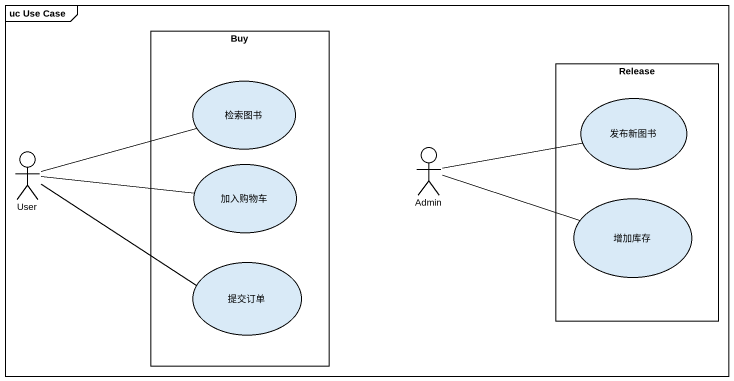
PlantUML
@startuml
mainframe uc Use Case
rectangle Buy {
  usecase 检索图书
  usecase 加入购物车
  usecase 提交订单
}
rectangle Release {
  usecase 发布新图书
  usecase 增加库存
}
actor User
actor Admin
User -right- 检索图书
User -right- 加入购物车
User -right- 提交订单
Admin -right- 发布新图书
Admin -right- 增加库存
@enduml
